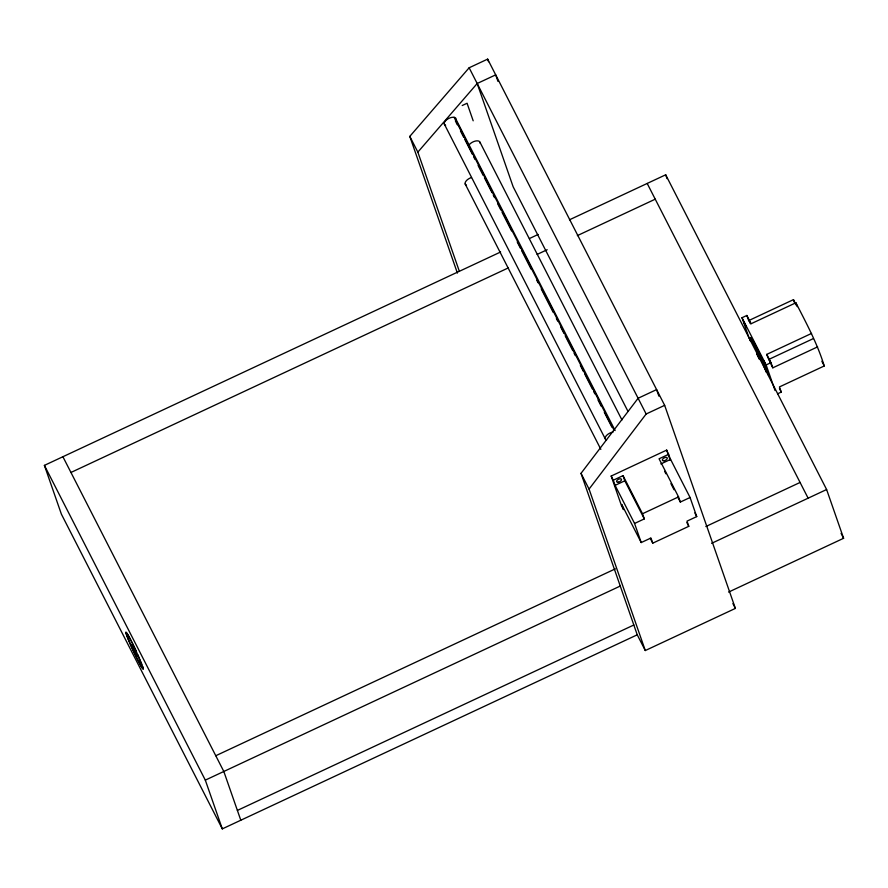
<?xml version="1.0" encoding="UTF-8"?>
<svg xmlns="http://www.w3.org/2000/svg" width="888" height="888" viewBox="0 0 888 888"><rect width="100%" height="100%" fill="white"/><g stroke="black" fill="none" stroke-linecap="round" stroke-linejoin="round"><path stroke-width="1.33" d="M445.643 125.275A6.46 3.252 -27.1 0 1 445.754 120.568A6.46 3.252 -27.1 0 1 453.535 117.238L454.689 117.449A6.46 3.252 -27.1 0 1 456.088 119.525L455.411 121.079M457.398 273.082L409.801 136.386L469.142 67.777L487.645 59.119L664.657 405.339L735.375 608.413L645.287 650.538L637.24 634.809L581.018 473.348L638.106 398.257L656.609 389.599L658.885 396.137M645.287 650.538L589.066 489.088L646.153 413.997L664.657 405.339M459.351 271.306L417.848 152.126L477.189 83.505L495.693 74.858L497.968 81.396M462.204 105.528L467.077 103.252L473.182 120.801M637.24 634.809L222.3 828.881L61.383 514.141L44.4 465.379L500.632 251.992M529.415 238.539L538.172 234.443M569.486 219.791L665.7 174.792L826.617 489.532L843.6 538.283L728.582 592.085M70.951 472.471L508.225 267.943M537.129 254.423L547.186 249.728M577.344 235.62L655.244 199.178M749.128 338.195L742.002 317.726L746.864 315.451L751.104 323.731L795.903 302.786C806.426 323.387 817.448 343.778 824.253 365.967L779.453 386.924L781.251 392.085L777.599 393.795M796.492 305.572L793.461 299.656L748.662 320.612L746.864 315.451M750.171 340.759A20.468 1.232 64.9 0 1 754.8 346.697L755.777 346.242M768.12 358.253L766.766 354.379L811.565 333.422M768.564 359.54L813.364 338.594M775.046 390.531L766.133 364.935L771.006 362.659L766.766 354.379M770.984 364.269L772.804 367.821L817.604 346.875M767.232 371.783L766.266 372.239A20.468 1.232 64.9 0 0 754.8 346.697M652.758 543.167L650.96 538.006L641.214 542.557L621.733 504.462L623.531 509.623L621.422 505.483L611.177 476.057L666.677 450.094L670.595 459.396L690.076 497.502L696.725 516.594L686.99 521.156L688.788 526.318L652.758 543.167L650.238 538.25M634.565 523.454L615.084 485.359L613.286 480.197L623.032 475.646L642.512 513.741L644.311 518.903L634.565 523.454L641.214 542.557M668.797 454.234L659.063 458.785L678.543 496.892L680.341 502.053L690.076 497.502M615.084 485.359L624.83 480.808L623.032 475.646M660.861 463.947L670.595 459.396M642.512 513.741L678.543 496.892M215.773 755.732L615.362 568.842M705.827 526.529L800.077 482.45M222.3 828.881L205.317 780.13L620.268 586.047M711.599 543.334L826.617 489.532M237.385 810.422L633.832 624.997M759.373 359.218L758.785 358.13M770.24 362.393C772.46 366.267 767.62 355.844 769.097 359.951M821.833 361.238L824.253 365.967M779.442 388.533L781.251 392.085M742.002 317.726L766.133 364.935M841.08 533.355L843.6 538.283M647.197 183.45L808.124 498.19M469.142 67.777L646.153 413.997M694.838 512.909L696.725 516.594M732.9 603.562L735.375 608.413M664.624 471.328L665.889 473.781M670.906 483.616L674.059 489.765M677.822 497.136L680.341 502.053M686.901 522.632L688.788 526.318M627.994 411.399L513.142 186.758L477.189 83.505M479.975 142.235L621.955 419.957M456.088 119.525L615.118 430.569M454.112 117.338L613.763 429.614M456.044 122.311L457.309 124.786M460.461 130.958L463.614 137.129M464.879 139.594L472.449 154.412M473.715 156.876L474.98 159.341M478.133 165.512L483.183 175.391M484.437 177.855L492.019 192.674M493.273 195.138L494.538 197.602M497.691 203.774L500.843 209.945M502.109 212.421L511.577 230.936M517.26 242.047L520.412 248.218M521.678 250.682L531.135 269.197M536.818 280.308L538.084 282.773M541.236 288.944L553.224 312.398M556.376 318.57L557.642 321.034M560.794 327.206L563.958 333.377M565.212 335.853L572.793 350.66M574.048 353.124L575.313 355.6M580.364 365.468L583.516 371.639M584.781 374.114L592.351 388.922M593.617 391.397L594.871 393.861M598.035 400.033L601.187 406.204M604.34 412.376L611.91 427.184M444.322 124.098L605.239 438.839M624.83 480.808L644.311 518.903M465.179 183.971L600.854 449.35M611.177 476.057L613.286 480.197M409.801 136.386L417.848 152.126M581.018 473.348L589.066 489.088M62.904 456.732L223.82 771.472L240.803 820.223M44.4 465.379L205.317 780.13M750.049 322.888L750.338 323.465M136.297 651.392L135.631 649.994A20.468 1.232 64.9 0 0 125.83 632.212A20.468 1.232 64.9 0 0 135.02 654.456A20.468 1.232 64.9 0 0 143.223 668.364L136.297 651.392A19.891 1.199 64.9 0 0 126.24 633.044A19.891 1.199 64.9 0 0 136.142 656.565A19.891 1.199 64.9 0 0 142.757 666.744L142.613 666.366M769.952 361.816L769.352 360.55M758.041 356.61L758.419 357.398M137.84 654.822L141.891 664.413M749.45 321.623L748.973 320.501M757.675 355.811L757.076 354.401M750.793 323.843L748.828 320.102M759.551 359.107L756.887 353.89M795.903 302.786L797.246 306.649M793.461 299.656L794.793 303.485M771.006 362.659L772.804 367.821M665.7 174.792L667.043 178.643M666.677 450.094L670.24 460.328M487.645 59.119L488.555 61.738M468.531 145.787A6.46 3.252 -27.1 0 1 475.369 141.059A6.46 3.252 -27.1 0 1 480.053 143.135M466.5 185.159A6.46 3.252 -27.1 0 1 465.723 181.529A6.46 3.252 -27.1 0 1 471.484 177.544M606.56 440.026A6.46 3.252 -27.1 0 1 606.193 435.853A6.46 3.252 -27.1 0 1 613.075 432.056M750.515 337.518A20.468 1.232 64.9 0 1 760.261 355.422A20.468 1.232 64.9 0 1 767.865 374.581M743.944 322.078L746.153 326.884L743.944 322.078M763.846 361.005L766.055 365.823L763.846 361.005M132.035 644.91L137.329 656.465L132.035 644.91M618.226 482.184A2.697 1.354 -27.1 0 0 621.489 479.365A2.697 1.354 -27.1 0 0 617.449 479.953A2.697 1.354 -27.1 0 0 618.226 482.184M664.002 460.783A2.697 1.354 -27.1 0 0 667.265 457.953A2.697 1.354 -27.1 0 0 663.225 458.541A2.697 1.354 -27.1 0 0 664.002 460.783"/></g></svg>
